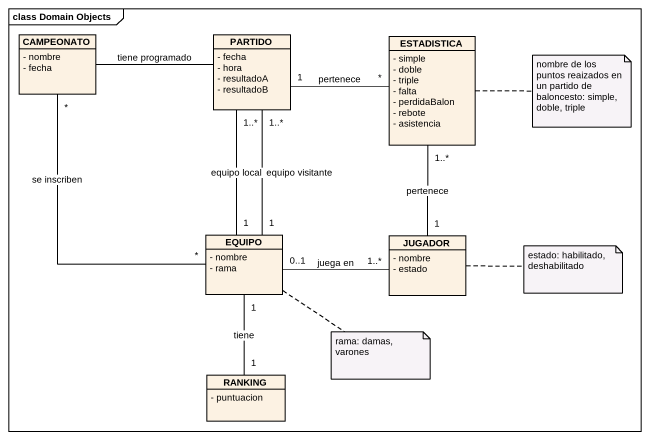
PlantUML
@startuml
mainframe class Domain Objects
hide circle
hide empty members
skinparam classAttributeIconSize 0
class CAMPEONATO {
  - nombre
  - fecha
}
class PARTIDO {
  - fecha
  - hora
  - resultadoA
  - resultadoB
}
class ESTADISTICA {
  - simple
  - doble
  - triple
  - falta
  - perdidaBalon
  - rebote
  - asistencia
}
class EQUIPO {
  - nombre
  - rama
}
class JUGADOR {
  - nombre
  - estado
}
class RANKING {
  - puntuacion
}
CAMPEONATO -right- PARTIDO : tiene programado
CAMPEONATO "*" -- "*" EQUIPO : se inscriben
PARTIDO "1" -right- "*" ESTADISTICA : pertenece
PARTIDO "1..*" -- "1" EQUIPO : equipo local
PARTIDO "1..*" -- "1" EQUIPO : equipo visitante
EQUIPO "1" -- "1" RANKING : tiene
JUGADOR "1" -up- "1..*" ESTADISTICA : pertenece
JUGADOR "1..*" -left- "0..1" EQUIPO : juega en
note right of ESTADISTICA : nombre de los puntos reaizados en un partido de baloncesto: simple, doble, triple
note right of JUGADOR : estado: habilitado, deshabilitado
note bottom of EQUIPO : rama: damas, varones
@enduml
